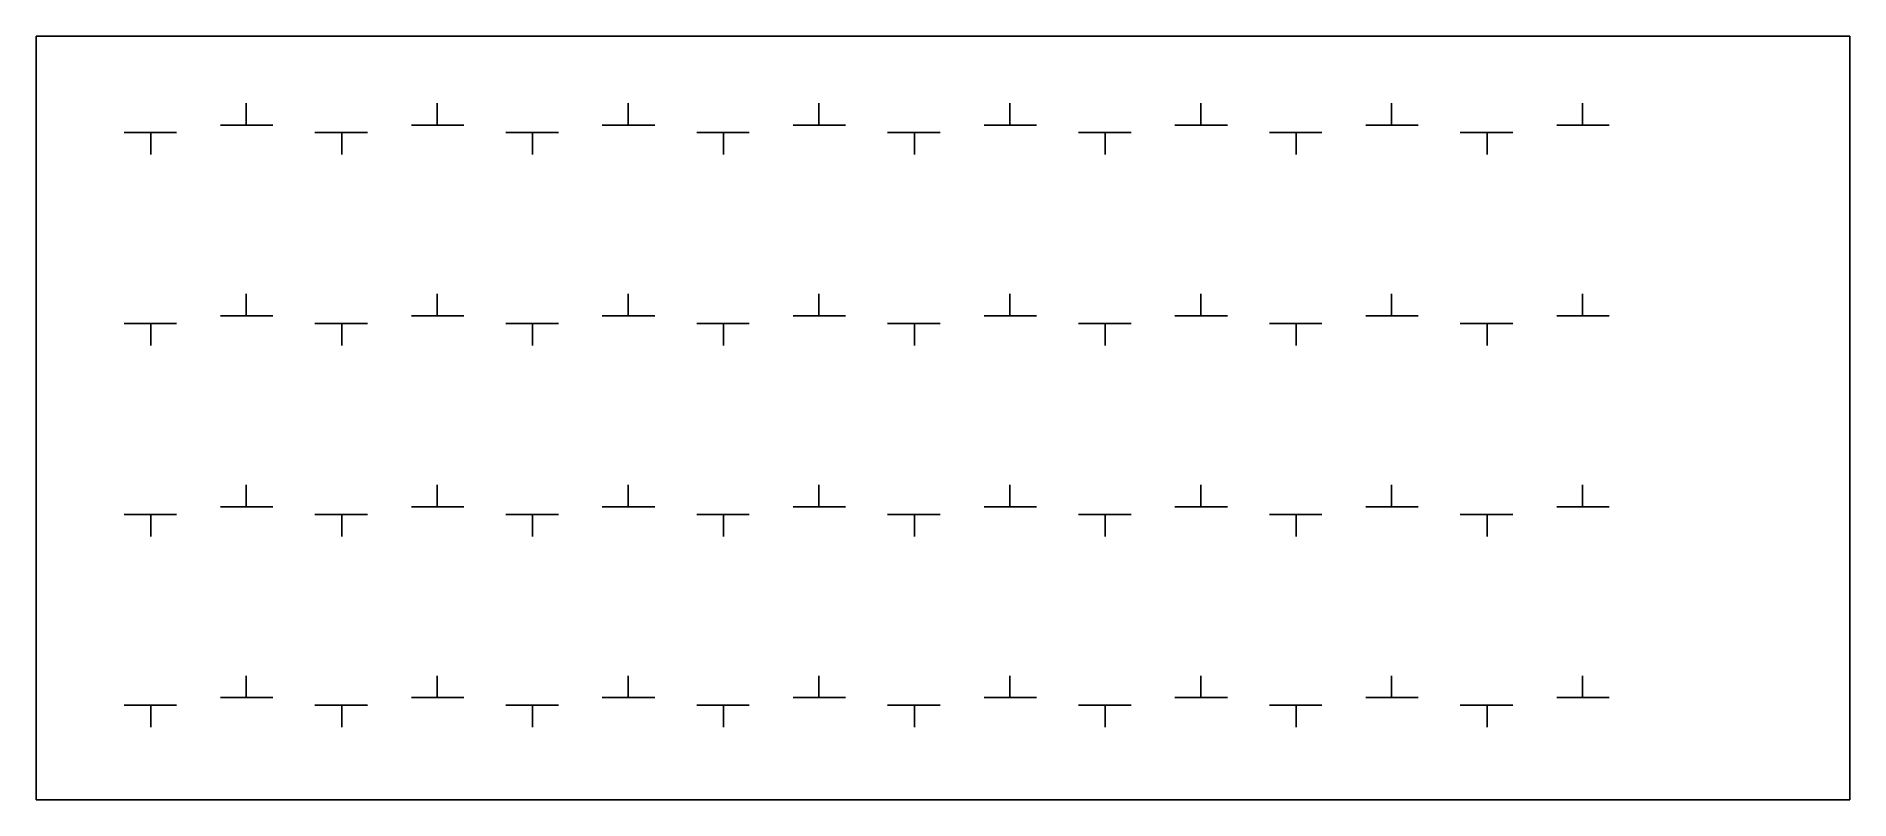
# Model space of a CAD drawing. Extents: x 0 to 190, y 0 to 80.
import ezdxf

# ---------------------------------------------------------------- set-up
doc = ezdxf.new("R2010")
doc.units = 0
doc.layers.add('20', color=178, linetype='CONTINUOUS')

msp = doc.modelspace()

# ---------------------------------------------------------------- linework, layer by layer
at = {"layer": '20'}
for p, q in [((0, 0), (0, 80)), ((0, 80), (190, 80)), ((190, 80), (190, 0)), ((22, 73), (22, 70.7)), ((42, 73), (42, 70.7)), ((62, 73), (62, 70.7)), ((82, 73), (82, 70.7)), ((102, 73), (102, 70.7)), ((122, 73), (122, 70.7)), ((142, 73), (142, 70.7)), ((162, 73), (162, 70.7)), ((22, 70.7), (19.3, 70.7)), ((24.8, 70.7), (22, 70.7)), ((42, 70.7), (39.3, 70.7)), ((44.8, 70.7), (42, 70.7)), ((62, 70.7), (59.3, 70.7)), ((64.8, 70.7), (62, 70.7)), ((82, 70.7), (79.3, 70.7)), ((84.8, 70.7), (82, 70.7)), ((102, 70.7), (99.3, 70.7)), ((104.8, 70.7), (102, 70.7)), ((122, 70.7), (119.3, 70.7)), ((124.8, 70.7), (122, 70.7)), ((142, 70.7), (139.3, 70.7)), ((144.8, 70.7), (142, 70.7)), ((162, 70.7), (159.3, 70.7)), ((164.8, 70.7), (162, 70.7)), ((9.2, 69.9), (12, 69.9)), ((12, 69.9), (14.7, 69.9)), ((12, 67.6), (12, 69.9)), ((29.2, 69.9), (32, 69.9)), ((32, 69.9), (34.7, 69.9)), ((32, 67.6), (32, 69.9)), ((49.2, 69.9), (52, 69.9)), ((52, 69.9), (54.7, 69.9)), ((52, 67.6), (52, 69.9)), ((69.2, 69.9), (72, 69.9)), ((72, 69.9), (74.7, 69.9)), ((72, 67.6), (72, 69.9)), ((89.2, 69.9), (92, 69.9)), ((92, 69.9), (94.7, 69.9)), ((92, 67.6), (92, 69.9)), ((109.2, 69.9), (112, 69.9)), ((112, 69.9), (114.7, 69.9)), ((112, 67.6), (112, 69.9)), ((129.2, 69.9), (132, 69.9)), ((132, 69.9), (134.7, 69.9)), ((132, 67.6), (132, 69.9)), ((149.2, 69.9), (152, 69.9)), ((152, 69.9), (154.7, 69.9)), ((152, 67.6), (152, 69.9)), ((22, 53), (22, 50.7)), ((42, 53), (42, 50.7)), ((62, 53), (62, 50.7)), ((82, 53), (82, 50.7)), ((102, 53), (102, 50.7)), ((122, 53), (122, 50.7)), ((142, 53), (142, 50.7)), ((162, 53), (162, 50.7)), ((9.2, 49.9), (12, 49.9)), ((12, 49.9), (14.7, 49.9)), ((12, 47.6), (12, 49.9)), ((22, 50.7), (19.3, 50.7)), ((24.8, 50.7), (22, 50.7)), ((29.2, 49.9), (32, 49.9)), ((32, 49.9), (34.7, 49.9)), ((32, 47.6), (32, 49.9)), ((42, 50.7), (39.3, 50.7)), ((44.8, 50.7), (42, 50.7)), ((49.2, 49.9), (52, 49.9)), ((52, 49.9), (54.7, 49.9)), ((52, 47.6), (52, 49.9)), ((62, 50.7), (59.3, 50.7)), ((64.8, 50.7), (62, 50.7)), ((69.2, 49.9), (72, 49.9)), ((72, 49.9), (74.7, 49.9)), ((72, 47.6), (72, 49.9)), ((82, 50.7), (79.3, 50.7)), ((84.8, 50.7), (82, 50.7)), ((89.2, 49.9), (92, 49.9)), ((92, 49.9), (94.7, 49.9)), ((92, 47.6), (92, 49.9)), ((102, 50.7), (99.3, 50.7)), ((104.8, 50.7), (102, 50.7)), ((109.2, 49.9), (112, 49.9)), ((112, 49.9), (114.7, 49.9)), ((112, 47.6), (112, 49.9)), ((122, 50.7), (119.3, 50.7)), ((124.8, 50.7), (122, 50.7)), ((129.2, 49.9), (132, 49.9)), ((132, 49.9), (134.7, 49.9)), ((132, 47.6), (132, 49.9)), ((142, 50.7), (139.3, 50.7)), ((144.8, 50.7), (142, 50.7)), ((149.2, 49.9), (152, 49.9)), ((152, 49.9), (154.7, 49.9)), ((152, 47.6), (152, 49.9)), ((162, 50.7), (159.3, 50.7)), ((164.8, 50.7), (162, 50.7)), ((22, 33), (22, 30.7)), ((42, 33), (42, 30.7)), ((62, 33), (62, 30.7)), ((82, 33), (82, 30.7)), ((102, 33), (102, 30.7)), ((122, 33), (122, 30.7)), ((142, 33), (142, 30.7)), ((162, 33), (162, 30.7)), ((22, 30.7), (19.3, 30.7)), ((24.8, 30.7), (22, 30.7)), ((42, 30.7), (39.3, 30.7)), ((44.8, 30.7), (42, 30.7)), ((62, 30.7), (59.3, 30.7)), ((64.8, 30.7), (62, 30.7)), ((82, 30.7), (79.3, 30.7)), ((84.8, 30.7), (82, 30.7)), ((102, 30.7), (99.3, 30.7)), ((104.8, 30.7), (102, 30.7)), ((122, 30.7), (119.3, 30.7)), ((124.8, 30.7), (122, 30.7)), ((142, 30.7), (139.3, 30.7)), ((144.8, 30.7), (142, 30.7)), ((162, 30.7), (159.3, 30.7)), ((164.8, 30.7), (162, 30.7)), ((9.2, 29.9), (12, 29.9)), ((12, 29.9), (14.7, 29.9)), ((12, 27.6), (12, 29.9)), ((29.2, 29.9), (32, 29.9)), ((32, 29.9), (34.7, 29.9)), ((32, 27.6), (32, 29.9)), ((49.2, 29.9), (52, 29.9)), ((52, 29.9), (54.7, 29.9)), ((52, 27.6), (52, 29.9)), ((69.2, 29.9), (72, 29.9)), ((72, 29.9), (74.7, 29.9)), ((72, 27.6), (72, 29.9)), ((89.2, 29.9), (92, 29.9)), ((92, 29.9), (94.7, 29.9)), ((92, 27.6), (92, 29.9)), ((109.2, 29.9), (112, 29.9)), ((112, 29.9), (114.7, 29.9)), ((112, 27.6), (112, 29.9)), ((129.2, 29.9), (132, 29.9)), ((132, 29.9), (134.7, 29.9)), ((132, 27.6), (132, 29.9)), ((149.2, 29.9), (152, 29.9)), ((152, 29.9), (154.7, 29.9)), ((152, 27.6), (152, 29.9)), ((22, 13), (22, 10.7)), ((42, 13), (42, 10.7)), ((62, 13), (62, 10.7)), ((82, 13), (82, 10.7)), ((102, 13), (102, 10.7)), ((122, 13), (122, 10.7)), ((142, 13), (142, 10.7)), ((162, 13), (162, 10.7)), ((9.2, 9.9), (12, 9.9)), ((12, 9.9), (14.7, 9.9)), ((12, 7.6), (12, 9.9)), ((22, 10.7), (19.3, 10.7)), ((24.8, 10.7), (22, 10.7)), ((29.2, 9.9), (32, 9.9)), ((32, 9.9), (34.7, 9.9)), ((32, 7.6), (32, 9.9)), ((42, 10.7), (39.3, 10.7)), ((44.8, 10.7), (42, 10.7)), ((49.2, 9.9), (52, 9.9)), ((52, 9.9), (54.7, 9.9)), ((52, 7.6), (52, 9.9)), ((62, 10.7), (59.3, 10.7)), ((64.8, 10.7), (62, 10.7)), ((69.2, 9.9), (72, 9.9)), ((72, 9.9), (74.7, 9.9)), ((72, 7.6), (72, 9.9)), ((82, 10.7), (79.3, 10.7)), ((84.8, 10.7), (82, 10.7)), ((89.2, 9.9), (92, 9.9)), ((92, 9.9), (94.7, 9.9)), ((92, 7.6), (92, 9.9)), ((102, 10.7), (99.3, 10.7)), ((104.8, 10.7), (102, 10.7)), ((109.2, 9.9), (112, 9.9)), ((112, 9.9), (114.7, 9.9)), ((112, 7.6), (112, 9.9)), ((122, 10.7), (119.3, 10.7)), ((124.8, 10.7), (122, 10.7)), ((129.2, 9.9), (132, 9.9)), ((132, 9.9), (134.7, 9.9)), ((132, 7.6), (132, 9.9)), ((142, 10.7), (139.3, 10.7)), ((144.8, 10.7), (142, 10.7)), ((149.2, 9.9), (152, 9.9)), ((152, 9.9), (154.7, 9.9)), ((152, 7.6), (152, 9.9)), ((162, 10.7), (159.3, 10.7)), ((164.8, 10.7), (162, 10.7)), ((190, 0), (0, 0))]:
    msp.add_line(p, q, dxfattribs=at)

doc.saveas('drawing.dxf')
